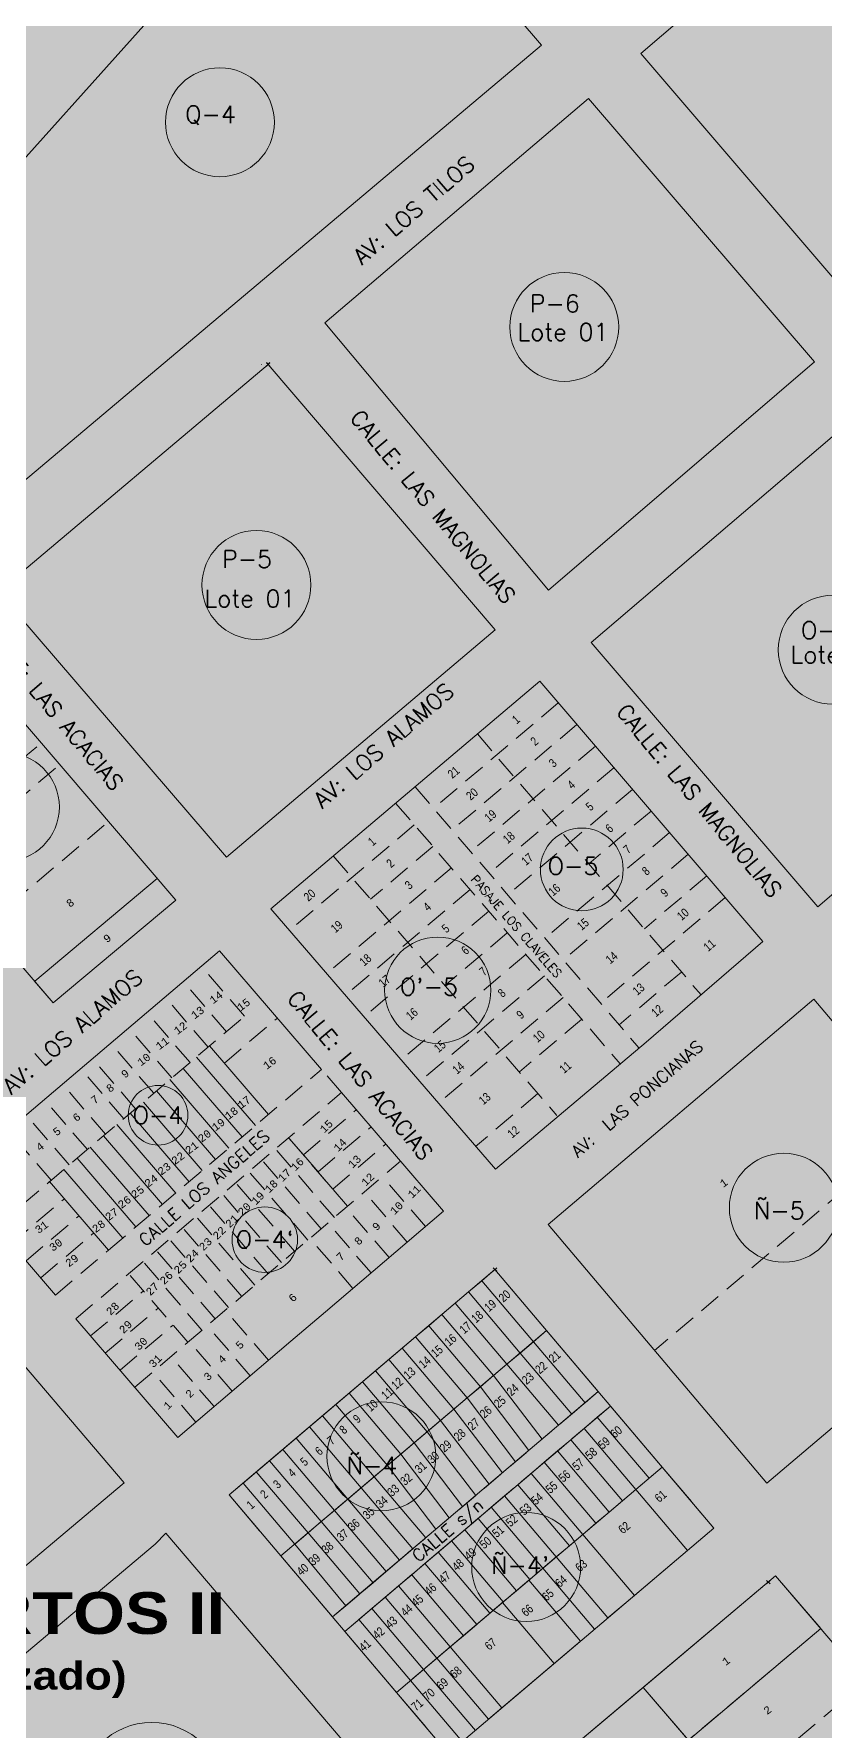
# Model space of a CAD drawing. Header units: millimetres. Extents: x -12449005 to 6504000, y 604360 to 27735491.
# Drawn here: x 711214.7 to 711441.9, y 9108523.6 to 9109011.5 of the extents above; entities that cross this region are included whole.
import ezdxf
from ezdxf.enums import TextEntityAlignment as Align

# ---------------------------------------------------------------- set-up
doc = ezdxf.new("R2010")
doc.units = ezdxf.units.MM
doc.header["$MEASUREMENT"] = 0
doc.header["$PDMODE"] = 3
doc.header["$PDSIZE"] = 0.5
doc.linetypes.add('HIDDEN', pattern=[9.525, 6.35, -3.175])
doc.layers.get('0').update_dxf_attribs({"lineweight": 15})
doc.layers.add('JL - LOTE PRESCRITO', color=190, linetype='Continuous', lineweight=30)
doc.layers.add('JL - LOTES EXCEPTUADO', color=33, linetype='Continuous', lineweight=30)
doc.layers.add('NUEVA ESPERANZA IV', color=191, linetype='Continuous')
doc.styles.add('cota100', font='trebuc.ttf')
doc.styles.add('MONOTXT4', font='monotxt4.shx')
doc.styles.add('ROMANS', font='romans.shx')
doc.styles.get("Standard").update_dxf_attribs({"font": 'arial.ttf'})
doc.dimstyles.new('COTA _100', dxfattribs={"dimscale": 1.26, "dimtxt": 0.95, "dimasz": 0.04, "dimexe": 0.06, "dimexo": 0.1, "dimgap": 0.04, "dimtad": 0, "dimzin": 1, "dimdsep": 46, "dimtxsty": 'cota100', "dimblk": 'ARCHTICK', "dimcen": 0.09, "dimdle": 0.06, "dimse1": 1, "dimse2": 1, "dimsd1": 1, "dimsd2": 1, "dimclrd": 256, "dimclre": 178, "dimclrt": 7, "dimaunit": 1, "dimadec": 3, "dimazin": 0, "dimtfac": 1, "dimtmove": 2, "dimatfit": 2, "dimldrblk": 'ARCHTICK', "dimfxl": 1, "dimarcsym": 0})

# ---------------------------------------------------------------- blocks, each defined once
blk = doc.blocks.new('*D43')
at = {"layer": 'DEFPOINTS', "color": 0, "ltscale": 0.3, "transparency": 16777216}
for p in [(712082.84, 9107519.41), (712108.06, 9107499.31), (712109.03, 9107500.52)]:
    blk.add_point(p, dxfattribs=at)
at = {"layer": 'JL - LOTE PRESCRITO', "color": 7, "ltscale": 0.3, "transparency": 16777216, "insert": (-3285965.38, 20561939.47), "char_height": 1.425, "attachment_point": 5, "rotation": 321.4404, "style": 'cota100'}
blk.add_mtext('32.25', dxfattribs=at)
blk = doc.blocks.new('_ARCHTICK')
at = {"color": 0, "linetype": 'ByBlock', "const_width": 0.15}
blk.add_lwpolyline([(-0.5, -0.5), (0.5, 0.5)], dxfattribs=at)
blk = doc.blocks.new('*D45')
at = {"layer": 'DEFPOINTS', "color": 0, "ltscale": 0.3, "transparency": 16777216}
for p in [(712087.19, 9107441.08), (712113.41, 9107423.07), (712114.24, 9107424.27)]:
    blk.add_point(p, dxfattribs=at)
at = {"layer": 'JL - LOTE PRESCRITO', "color": 7, "ltscale": 0.3, "transparency": 16777216, "insert": (-12449002.32, 27735488.48), "char_height": 1.425, "attachment_point": 5, "rotation": 325.5131, "style": 'cota100'}
blk.add_mtext('31.81', dxfattribs=at)
blk = doc.blocks.new('*D46')
at = {"layer": 'DEFPOINTS', "color": 0, "ltscale": 0.3, "transparency": 16777216}
for p in [(712060.7, 9107460.09, 0), (712086.54, 9107440.17), (712087.27, 9107441.21)]:
    blk.add_point(p, dxfattribs=at)
at = {"layer": 'JL - LOTE PRESCRITO', "color": 7, "ltscale": 0.3, "transparency": 16777216, "insert": (-2185624.74, 20773017.13), "char_height": 1.425, "attachment_point": 5, "rotation": 324.599, "style": 'cota100'}
blk.add_mtext('32.60', dxfattribs=at)
blk = doc.blocks.new('*D48')
at = {"layer": 'DEFPOINTS', "color": 0, "ltscale": 0.3, "transparency": 16777216}
for p in [(712087.24, 9107441.12), (712113.53, 9107422.98), (712114.38, 9107424.21)]:
    blk.add_point(p, dxfattribs=at)
at = {"layer": 'JL - LOTE PRESCRITO', "color": 7, "ltscale": 0.3, "transparency": 16777216, "insert": (-11189611.25, 26932542.48), "char_height": 1.425, "attachment_point": 5, "rotation": 325.4003, "style": 'cota100'}
blk.add_mtext('31.95', dxfattribs=at)
blk = doc.blocks.new('*D51')
at = {"layer": 'DEFPOINTS', "color": 0, "ltscale": 0.3, "transparency": 16777216}
for p in [(711798.11, 9107297.2, 0), (638644.95, 8884680.95), (638646.1, 8884680.58, 0)]:
    blk.add_point(p, dxfattribs=at)
at = {"layer": 'JL - LOTE PRESCRITO', "color": 7, "ltscale": 0.3, "transparency": 16777216, "insert": (1552507.84, 18611954.35), "char_height": 1.425, "attachment_point": 5, "rotation": 71.8094, "style": 'cota100'}
blk.add_mtext('234327.50', dxfattribs=at)
blk = doc.blocks.new('*D54')
at = {"layer": 'DEFPOINTS', "color": 0, "ltscale": 0.3, "transparency": 16777216}
for p in [(711942.33, 9107278.53, 0), (711968.16, 9107261.81, 0), (711968.93, 9107263)]:
    blk.add_point(p, dxfattribs=at)
at = {"layer": 'JL - LOTE PRESCRITO', "color": 7, "ltscale": 0.3, "transparency": 16777216, "insert": (-9446297.88, 15652898.35), "char_height": 1.425, "attachment_point": 5, "rotation": 327.0777, "style": 'cota100'}
blk.add_mtext('30.77', dxfattribs=at)
blk = doc.blocks.new('*D55')
at = {"layer": 'DEFPOINTS', "color": 0, "ltscale": 0.3, "transparency": 16777216}
for p in [(711946.72, 9107290.72, 0), (711972.26, 9107273.88, 0), (711972.94, 9107274.92)]:
    blk.add_point(p, dxfattribs=at)
at = {"layer": 'JL - LOTE PRESCRITO', "color": 7, "ltscale": 0.3, "transparency": 16777216, "insert": (-2514595.34, 20816706.74), "char_height": 1.425, "attachment_point": 5, "rotation": 326.6096, "style": 'cota100'}
blk.add_mtext('30.59', dxfattribs=at)
blk = doc.blocks.new('*D295')
at = {"layer": 'DEFPOINTS', "color": 0, "ltscale": 0.3, "transparency": 16777216}
for p in [(712101.49, 9107527.55, 0), (712107.08, 9107523.29, 0), (712108.02, 9107524.53)]:
    blk.add_point(p, dxfattribs=at)
at = {"layer": 'JL - LOTES EXCEPTUADO', "color": 7, "ltscale": 0.3, "transparency": 16777216, "insert": (-4155879.58, 22512034.24), "char_height": 1.425, "attachment_point": 5, "rotation": 322.6682, "style": 'cota100'}
blk.add_mtext('7.03', dxfattribs=at)
blk = doc.blocks.new('*D317')
at = {"layer": 'DEFPOINTS', "color": 0, "ltscale": 0.3, "transparency": 16777216}
for p in [(712111.35, 9107509.88), (712112.1, 9107510.92), (712138.95, 9107491.47)]:
    blk.add_point(p, dxfattribs=at)
at = {"layer": 'JL - LOTES EXCEPTUADO', "color": 7, "ltscale": 0.3, "transparency": 16777216, "insert": (-2103789.23, 20760500.07), "char_height": 1.425, "attachment_point": 5, "rotation": 324.0814, "style": 'cota100'}
blk.add_mtext('33.15', dxfattribs=at)
blk = doc.blocks.new('*D324')
at = {"layer": 'DEFPOINTS', "color": 0, "ltscale": 0.3, "transparency": 16777216}
for p in [(712110.31, 9107505.46), (712136.05, 9107484.76), (712136.86, 9107485.85)]:
    blk.add_point(p, dxfattribs=at)
at = {"layer": 'JL - LOTES EXCEPTUADO', "color": 7, "ltscale": 0.3, "transparency": 16777216, "insert": (-6163033.89, 23825474.33), "char_height": 1.425, "attachment_point": 5, "rotation": 323.5501, "style": 'cota100'}
blk.add_mtext('33.00', dxfattribs=at)
blk = doc.blocks.new('*D461')
at = {"layer": 'DEFPOINTS', "color": 0, "ltscale": 0.3, "transparency": 16777216}
for p in [(711831.47, 9107446.26, 0), (711835.62, 9107443.66, 0), (711836.13, 9107444.47)]:
    blk.add_point(p, dxfattribs=at)
at = {"layer": 'JL - LOTES EXCEPTUADO', "color": 7, "ltscale": 0.3, "transparency": 16777216, "insert": (-2767481.23, 20887938.53), "char_height": 1.425, "attachment_point": 5, "rotation": 327.9203, "style": 'cota100'}
blk.add_mtext('4.90', dxfattribs=at)
blk = doc.blocks.new('*D277')
at = {"layer": 'DEFPOINTS', "color": 0, "ltscale": 0.3, "transparency": 16777216}
for p in [(5920851.92, 23470790.36), (5920853.1, 23470789.93, 0), (712025.22, 9107418.43, 0)]:
    blk.add_point(p, dxfattribs=at)
at = {"layer": 'JL - LOTES EXCEPTUADO', "color": 7, "ltscale": 0.3, "transparency": 16777216, "insert": (-3004046.3, 604365.52), "char_height": 1.425, "attachment_point": 5, "rotation": 70.067, "style": 'cota100'}
blk.add_mtext('15278688.71', dxfattribs=at)

msp = doc.modelspace()

# ---------------------------------------------------------------- hatches: boundary and pattern name
at = {"transparency": 33554470}
h = msp.add_hatch(color=86, dxfattribs=at)
h.dxf.hatch_style = 1
h.paths.add_polyline_path([(711450.7, 9108921.381), (711781.778, 9109203.971), (711418.183, 9109398.161), (710823.757, 9109287.221), (710769.44, 9109290.567), (710494.877, 9108218.304), (710905.887, 9107893.734), (711206.969, 9108135.118), (711284.972, 9107993.756), (711468.157, 9108148.755), (711566.549, 9108226.47), (711483.951, 9108324.487), (711668.189, 9108475.846), (711715.602, 9108420.347), (711809.581, 9108494.243), (711758.747, 9108553.852), (711763.037, 9108557.493)])

# ---------------------------------------------------------------- linework, layer by layer
at = {"color": 7, "linetype": 'HIDDEN', "lineweight": 15}
for p, q in [((711365.491, 9108819.096), (711329.624, 9108788.721)), ((711370.828, 9108812.87), (711334.961, 9108782.496)), ((711181.576, 9108777.715), (711216.708, 9108807.51)), ((711376.165, 9108806.645), (711340.298, 9108776.27)), ((711342.221, 9108810.135), (711406.557, 9108735.081)), ((711186.921, 9108771.497), (711222.046, 9108801.286)), ((711381.502, 9108800.419), (711345.634, 9108770.044)), ((711324.287, 9108794.947), (711388.669, 9108719.84)), ((711386.838, 9108794.193), (711350.971, 9108763.818)), ((711318.706, 9108790.22), (711383.331, 9108715.197)), ((711392.175, 9108787.967), (711374.242, 9108772.78)), ((711200.89, 9108755.245), (711236.082, 9108784.918)), ((711324.058, 9108784.007), (711288.19, 9108753.632)), ((711397.512, 9108781.741), (711361.645, 9108751.366)), ((711329.41, 9108777.794), (711311.476, 9108762.607)), ((711300.772, 9108775.033), (711365.114, 9108700.337)), ((711402.849, 9108775.516), (711366.982, 9108745.141)), ((711334.762, 9108771.581), (711298.894, 9108741.206)), ((711408.186, 9108769.29), (711390.252, 9108754.102)), ((711340.113, 9108765.368), (711304.246, 9108734.993)), ((711413.522, 9108763.064), (711377.655, 9108732.689)), ((711345.465, 9108759.155), (711309.598, 9108728.78)), ((711350.817, 9108752.942), (711332.883, 9108737.754)), ((711275.227, 9108728.911), (711262.836, 9108743.315)), ((711356.169, 9108746.729), (711320.301, 9108716.354)), ((711270.002, 9108724.481), (711257.611, 9108738.885)), ((711361.521, 9108740.516), (711325.653, 9108710.141)), ((711400.926, 9108741.651), (711382.992, 9108726.463)), ((711400.926, 9108741.651), (711382.992, 9108726.463)), ((711264.777, 9108720.051), (711252.386, 9108734.455)), ((711366.873, 9108734.303), (711331.005, 9108703.928)), ((711203.908, 9108668.446), (711275.227, 9108728.911)), ((711259.552, 9108715.621), (711247.161, 9108730.025)), ((711269.436, 9108715.479), (711284.692, 9108728.413)), ((711372.225, 9108728.09), (711354.291, 9108712.902)), ((711254.327, 9108711.191), (711241.936, 9108725.595)), ((711249.102, 9108706.761), (711236.711, 9108721.165)), ((711240.483, 9108699.454), (711228.092, 9108713.858)), ((711243.877, 9108702.332), (711231.486, 9108716.736)), ((711236.12, 9108661.669), (711297.409, 9108713.63)), ((711303.148, 9108706.959), (711297.409, 9108713.63)), ((711235.258, 9108695.024), (711222.866, 9108709.428)), ((711235.258, 9108695.024), (711222.866, 9108709.428)), ((711230.032, 9108690.594), (711217.641, 9108704.998)), ((711226.71, 9108641.892), (711303.148, 9108706.959)), ((711359.643, 9108706.689), (711341.709, 9108691.501)), ((711224.807, 9108686.164), (711212.416, 9108700.568)), ((711292.156, 9108689.068), (711307.386, 9108702.032)), ((711219.582, 9108681.734), (711207.191, 9108696.138)), ((711292.156, 9108689.068), (711287.918, 9108693.994)), ((711304.874, 9108674.285), (711287.918, 9108693.994)), ((711296.395, 9108684.14), (711311.625, 9108697.105)), ((711469.616, 9108697.613), (711393.203, 9108632.8)), ((711301.066, 9108671.044), (711284.111, 9108690.753)), ((711296.395, 9108684.14), (711292.156, 9108689.068)), ((711300.634, 9108679.213), (711315.864, 9108692.177)), ((711320.103, 9108687.249), (711315.864, 9108692.177)), ((711243.686, 9108622.2), (711320.103, 9108687.249)), ((711293.451, 9108664.562), (711276.496, 9108684.271)), ((711297.259, 9108667.803), (711280.303, 9108687.512)), ((711300.634, 9108679.213), (711296.395, 9108684.14)), ((711203.908, 9108668.446), (711219.164, 9108681.38)), ((711289.644, 9108661.321), (711272.689, 9108681.03)), ((711304.874, 9108674.285), (711300.634, 9108679.213)), ((711327.278, 9108668.405), (711314.887, 9108682.809)), ((711208.147, 9108663.518), (711223.403, 9108676.452)), ((711282.029, 9108654.839), (711265.074, 9108674.548)), ((711285.836, 9108658.08), (711268.881, 9108677.789)), ((711322.062, 9108663.965), (711309.671, 9108678.369)), ((711212.386, 9108658.59), (711227.642, 9108671.524)), ((711278.222, 9108651.598), (711261.266, 9108671.307)), ((711311.629, 9108655.085), (711299.239, 9108669.488)), ((711316.846, 9108659.525), (711304.455, 9108673.929)), ((711216.625, 9108653.662), (711231.881, 9108666.596)), ((711270.607, 9108645.116), (711253.651, 9108664.825)), ((711274.414, 9108648.357), (711257.459, 9108668.066)), ((711306.413, 9108650.645), (711294.022, 9108665.048)), ((711220.855, 9108648.726), (711236.12, 9108661.669)), ((711266.799, 9108641.875), (711249.844, 9108661.584)), ((711258.895, 9108635.146), (711241.94, 9108654.856)), ((711262.992, 9108638.634), (711246.037, 9108658.343)), ((711347.264, 9108656.077), (711347.264, 9108656.077)), ((711230.94, 9108636.957), (711246.179, 9108649.928)), ((711235.18, 9108632.029), (711250.418, 9108645.001)), ((711239.419, 9108627.101), (711254.657, 9108640.073)), ((711276.891, 9108625.514), (711264.5, 9108639.917)), ((711282.107, 9108629.954), (711269.716, 9108644.357)), ((711271.675, 9108621.073), (711259.284, 9108635.477)), ((711266.458, 9108616.633), (711254.067, 9108631.037)), ((711261.242, 9108612.193), (711248.851, 9108626.597)), ((711300.558, 9108556.142), (711376.996, 9108620.977)), ((711304.089, 9108551.973), (711380.527, 9108616.808)), ((711440.983, 9108552.763), (711364.849, 9108488.638)), ((711453.966, 9108537.602), (711377.979, 9108473.551))]:
    msp.add_line(p, q, dxfattribs=at)
at = {"lineweight": 15}
for points in [[(711191.515, 9108865.85), (711360.646, 9109008.265), (711295.322, 9109084.406), (711286.211, 9109076.64), (711295.205, 9109068.611), (711153.469, 9108910.423), (711191.515, 9108865.85)], [(711154.786, 9108808.885), (711189.953, 9108838.71), (711255.455, 9108762.326), (711220.211, 9108732.766), (711154.786, 9108808.885)], [(711255.455, 9108762.326), (711189.953, 9108838.71)], [(711347.389, 9108684.907), (711390.794, 9108721.486), (711424.353, 9108750.429), (711360.154, 9108825.322), (711282.838, 9108759.845), (711347.389, 9108684.907)], [(711154.786, 9108808.885), (711220.211, 9108732.766)], [(711250.117, 9108768.551), (711214.866, 9108738.984)], [(711220.211, 9108732.766), (711255.455, 9108762.326)], [(711255.455, 9108762.326), (711237.833, 9108747.546)], [(711255.455, 9108762.326), (711237.833, 9108747.546)], [(711297.409, 9108713.63), (711268.061, 9108747.744), (711191.518, 9108682.85), (711220.855, 9108648.726)], [(711220.211, 9108732.766), (711214.735, 9108739.136)], [(711282.153, 9108700.696), (711265.197, 9108720.407)], [(711274.525, 9108694.229), (711257.569, 9108713.94)], [(711278.34, 9108697.463), (711261.383, 9108717.173)], [(711270.711, 9108690.995), (711253.755, 9108710.706)], [(711226.722, 9108641.901), (711256.057, 9108607.779), (711288.588, 9108635.471), (711288.588, 9108635.471), (711298.488, 9108643.898), (711332.494, 9108672.846), (711303.148, 9108706.959)], [(711263.082, 9108684.527), (711246.126, 9108704.238)], [(711266.897, 9108687.761), (711249.94, 9108707.472)], [(711259.268, 9108681.294), (711242.312, 9108701.004)], [(711251.639, 9108674.826), (711234.683, 9108694.537)], [(711255.454, 9108678.06), (711238.497, 9108697.77)], [(711247.825, 9108671.592), (711230.869, 9108691.303)], [(711240.196, 9108665.124), (711223.24, 9108684.835)], [(711244.011, 9108668.358), (711227.054, 9108688.069)], [(711236.12, 9108661.669), (711236.12, 9108661.669), (711219.164, 9108681.38)], [(711347.264, 9108656.077), (711343.451, 9108652.843)], [(711347.264, 9108656.077), (711362.13, 9108638.527)], [(711343.451, 9108652.843), (711339.638, 9108649.609)], [(711358.317, 9108635.293), (711343.451, 9108652.843)], [(711335.825, 9108646.374), (711332.012, 9108643.14)], [(711339.638, 9108649.609), (711335.825, 9108646.374), (711350.691, 9108628.824)], [(711358.317, 9108635.293), (711354.504, 9108632.058), (711354.504, 9108632.058), (711339.638, 9108649.609)], [(711332.012, 9108643.14), (711328.199, 9108639.906), (711328.199, 9108639.906), (711343.065, 9108622.356)], [(711332.012, 9108643.14), (711346.878, 9108625.59)], [(711285.692, 9108573.692), (711362.13, 9108638.527)], [(711324.386, 9108636.671), (711320.573, 9108633.437), (711335.438, 9108615.887)], [(711328.199, 9108639.906), (711324.386, 9108636.671), (711324.386, 9108636.671), (711339.252, 9108619.121)], [(711362.13, 9108638.527), (711358.317, 9108635.293)], [(711358.317, 9108635.293), (711373.183, 9108617.742)], [(711362.13, 9108638.527), (711376.996, 9108620.977)], [(711316.76, 9108630.203), (711312.947, 9108626.969), (711312.947, 9108626.969), (711327.812, 9108609.419)], [(711320.573, 9108633.437), (711316.76, 9108630.203), (711331.625, 9108612.653)], [(711354.504, 9108632.058), (711350.691, 9108628.824)], [(711354.504, 9108632.058), (711369.37, 9108614.508)], [(711312.947, 9108626.969), (711309.133, 9108623.734), (711309.133, 9108623.734), (711323.999, 9108606.184)], [(711346.878, 9108625.59), (711343.065, 9108622.356)], [(711350.691, 9108628.824), (711346.878, 9108625.59)], [(711346.878, 9108625.59), (711360.832, 9108607.266)], [(711350.691, 9108628.824), (711365.557, 9108611.274)], [(711300.558, 9108556.142), (711376.996, 9108620.977)], [(711305.32, 9108620.5), (711301.507, 9108617.266), (711301.507, 9108617.266), (711316.373, 9108599.716)], [(711309.133, 9108623.734), (711305.32, 9108620.5), (711305.32, 9108620.5), (711320.186, 9108602.95)], [(711343.065, 9108622.356), (711339.252, 9108619.121)], [(711343.065, 9108622.356), (711357.019, 9108604.032)], [(711301.507, 9108617.266), (711297.694, 9108614.032), (711297.694, 9108614.032), (711312.56, 9108596.481)], [(711380.527, 9108616.808), (711304.089, 9108551.973)], [(711335.438, 9108615.887), (711331.625, 9108612.653)], [(711339.252, 9108619.121), (711335.438, 9108615.887)], [(711335.438, 9108615.887), (711349.392, 9108597.563)], [(711339.252, 9108619.121), (711353.205, 9108600.798)], [(711368.458, 9108613.735), (711372.271, 9108616.969)], [(711372.271, 9108616.969), (711376.084, 9108620.203)], [(711380.527, 9108616.808), (711376.714, 9108613.574)], [(711395.392, 9108599.258), (711380.527, 9108616.808)], [(711293.881, 9108610.797), (711290.068, 9108607.563), (711290.068, 9108607.563), (711304.934, 9108590.013)], [(711297.694, 9108614.032), (711293.881, 9108610.797)], [(711293.881, 9108610.797), (711308.747, 9108593.247)], [(711331.625, 9108612.653), (711327.812, 9108609.419)], [(711331.625, 9108612.653), (711345.579, 9108594.329)], [(711376.714, 9108613.574), (711372.9, 9108610.34)], [(711391.579, 9108596.024), (711376.714, 9108613.574)], [(711290.068, 9108607.563), (711286.255, 9108604.329), (711286.255, 9108604.329), (711301.121, 9108586.779)], [(711323.999, 9108606.184), (711320.186, 9108602.95)], [(711327.812, 9108609.419), (711323.999, 9108606.184)], [(711323.999, 9108606.184), (711337.953, 9108587.861)], [(711327.812, 9108609.419), (711341.766, 9108591.095)], [(711369.087, 9108607.106), (711365.274, 9108603.871)], [(711372.9, 9108610.34), (711369.087, 9108607.106)], [(711383.953, 9108589.555), (711369.087, 9108607.106)], [(711387.766, 9108592.79), (711372.9, 9108610.34)], [(711282.458, 9108601.075), (711278.63, 9108597.861)], [(711286.255, 9108604.329), (711282.458, 9108601.075), (711282.458, 9108601.075), (711297.308, 9108583.544)], [(711320.186, 9108602.95), (711316.373, 9108599.716)], [(711334.14, 9108584.626), (711320.186, 9108602.95)], [(711365.274, 9108603.871), (711361.461, 9108600.637)], [(711380.14, 9108586.321), (711365.274, 9108603.871)], [(711278.63, 9108597.861), (711270.826, 9108591.242)], [(711278.63, 9108597.861), (711274.817, 9108594.627), (711274.817, 9108594.627), (711289.682, 9108577.076)], [(711297.308, 9108583.544), (711293.495, 9108580.31), (711278.584, 9108597.915)], [(711312.56, 9108596.481), (711308.747, 9108593.247)], [(711316.373, 9108599.716), (711312.56, 9108596.481)], [(711312.56, 9108596.481), (711327.426, 9108578.931)], [(711316.373, 9108599.716), (711330.262, 9108581.337)], [(711395.392, 9108599.258), (711318.954, 9108534.423)], [(711357.648, 9108597.403), (711353.835, 9108594.169)], [(711361.461, 9108600.637), (711357.648, 9108597.403)], [(711357.648, 9108597.403), (711372.514, 9108579.853)], [(711361.461, 9108600.637), (711376.327, 9108583.087)], [(711391.579, 9108596.024), (711387.766, 9108592.79)], [(711395.392, 9108599.258), (711391.579, 9108596.024)], [(711410.258, 9108581.708), (711395.392, 9108599.258)], [(711395.392, 9108599.258), (711403.795, 9108589.339)], [(711270.826, 9108591.242), (711279.572, 9108580.917)], [(711308.747, 9108593.247), (711304.934, 9108590.013)], [(711323.613, 9108575.697), (711308.747, 9108593.247)], [(711353.835, 9108594.169), (711350.022, 9108590.934)], [(711353.835, 9108594.169), (711368.701, 9108576.618)], [(711387.766, 9108592.79), (711383.953, 9108589.555)], [(711387.766, 9108592.79), (711402.632, 9108575.24)], [(711301.121, 9108586.779), (711297.308, 9108583.544)], [(711304.934, 9108590.013), (711301.121, 9108586.779)], [(711301.121, 9108586.779), (711315.987, 9108569.229)], [(711304.934, 9108590.013), (711319.8, 9108572.463), (711323.603, 9108575.708)], [(711346.209, 9108587.7), (711342.396, 9108584.466)], [(711350.022, 9108590.934), (711346.209, 9108587.7)], [(711346.209, 9108587.7), (711361.075, 9108570.15)], [(711350.022, 9108590.934), (711364.888, 9108573.384)], [(711380.14, 9108586.321), (711376.327, 9108583.087)], [(711383.953, 9108589.555), (711380.14, 9108586.321)], [(711297.308, 9108583.544), (711293.495, 9108580.31)], [(711308.36, 9108562.759), (711312.206, 9108565.954), (711312.206, 9108565.954), (711297.308, 9108583.544)], [(711342.396, 9108584.466), (711338.583, 9108581.231)], [(711342.396, 9108584.466), (711357.262, 9108566.916)], [(711376.327, 9108583.087), (711372.514, 9108579.853)], [(711293.495, 9108580.31), (711289.682, 9108577.076), (711289.682, 9108577.076)], [(711304.371, 9108559.376), (711289.682, 9108577.076)], [(711293.495, 9108580.31), (711308.36, 9108562.759)], [(711334.77, 9108577.997), (711330.957, 9108574.763)], [(711338.583, 9108581.231), (711334.77, 9108577.997)], [(711334.77, 9108577.997), (711349.636, 9108560.447)], [(711338.583, 9108581.231), (711353.449, 9108563.681)], [(711368.701, 9108576.618), (711364.888, 9108573.384)], [(711372.514, 9108579.853), (711368.701, 9108576.618)], [(711372.514, 9108579.853), (711387.38, 9108562.302)], [(711285.692, 9108573.692), (711300.558, 9108556.142)], [(711330.957, 9108574.763), (711327.144, 9108571.529)], [(711330.957, 9108574.763), (711345.822, 9108557.213)], [(711364.888, 9108573.384), (711361.075, 9108570.15)], [(711364.888, 9108573.384), (711379.754, 9108555.834)], [(711387.38, 9108562.302), (711402.632, 9108575.24)], [(711312.173, 9108565.993), (711315.986, 9108569.228), (711315.986, 9108569.228)], [(711312.206, 9108565.954), (711315.987, 9108569.229), (711315.987, 9108569.229)], [(711323.33, 9108568.294), (711319.517, 9108565.06)], [(711327.144, 9108571.529), (711323.33, 9108568.294)], [(711323.33, 9108568.294), (711338.196, 9108550.744)], [(711327.144, 9108571.529), (711342.009, 9108553.979)], [(711351.722, 9108503.723), (711427.997, 9108567.928), (711492.916, 9108492.119), (711417.366, 9108428.289), (711351.722, 9108503.723)], [(711427.997, 9108567.928), (711351.722, 9108503.723), (711417.366, 9108428.289), (711492.916, 9108492.119), (711427.997, 9108567.928)], [(711357.262, 9108566.916), (711353.449, 9108563.681)], [(711361.075, 9108570.15), (711361.075, 9108570.15), (711357.262, 9108566.916)], [(711361.075, 9108570.15), (711375.941, 9108552.6)], [(711389.898, 9108535.858), (711427.997, 9108567.928), (711440.983, 9108552.763), (711402.908, 9108520.694), (711389.898, 9108535.858)], [(711304.371, 9108559.376), (711308.184, 9108562.61)], [(711319.517, 9108565.06), (711315.704, 9108561.826)], [(711319.517, 9108565.06), (711334.383, 9108547.51)], [(711349.407, 9108560.253), (711357.033, 9108566.722)], [(711353.449, 9108563.681), (711349.636, 9108560.447)], [(711357.033, 9108566.722), (711371.899, 9108549.171)], [(711379.754, 9108555.834), (711387.38, 9108562.302)], [(711300.558, 9108556.142), (711304.371, 9108559.376)], [(711311.891, 9108558.592), (711308.078, 9108555.357)], [(711315.704, 9108561.826), (711311.891, 9108558.592)], [(711311.891, 9108558.592), (711326.757, 9108541.041)], [(711315.704, 9108561.826), (711330.57, 9108544.276)], [(711334.383, 9108547.51), (711349.407, 9108560.253)], [(711334.383, 9108547.51), (711349.407, 9108560.253)], [(711334.383, 9108547.51), (711349.407, 9108560.253)], [(711349.636, 9108560.447), (711345.822, 9108557.213)], [(711349.636, 9108560.447), (711349.204, 9108560.081)], [(711364.273, 9108542.703), (711349.407, 9108560.253)], [(711308.078, 9108555.357), (711322.944, 9108537.807)], [(711342.009, 9108553.979), (711338.196, 9108550.744)], [(711318.954, 9108534.423), (711304.089, 9108551.973)], [(711334.383, 9108547.51), (711330.57, 9108544.276)], [(711338.196, 9108550.744), (711334.383, 9108547.51)], [(711334.383, 9108547.51), (711349.249, 9108529.96)], [(711364.273, 9108542.703), (711371.899, 9108549.171)], [(711330.57, 9108544.276), (711326.757, 9108541.041)], [(711330.57, 9108544.276), (711345.436, 9108526.726)], [(711349.249, 9108529.96), (711364.273, 9108542.703)], [(711349.249, 9108529.96), (711364.273, 9108542.703)], [(711326.757, 9108541.041), (711322.944, 9108537.807)], [(711322.944, 9108537.807), (711337.81, 9108520.257)], [(711326.757, 9108541.041), (711323.69, 9108538.44)], [(711326.757, 9108541.041), (711341.637, 9108523.475)], [(711345.436, 9108526.726), (711360.459, 9108539.469)], [(711333.82, 9108516.873), (711318.954, 9108534.423)], [(711318.954, 9108534.423), (711327.357, 9108524.504)], [(711364.849, 9108488.638), (711351.722, 9108503.723), (711389.898, 9108535.858), (711402.908, 9108520.694), (711364.849, 9108488.638)], [(711454.917, 9108460.08), (711389.898, 9108535.858)], [(711345.436, 9108526.726), (711349.249, 9108529.96)]]:
    msp.add_lwpolyline(points, dxfattribs=at)
for points in [[(711464.534, 9109070.345), (711529.422, 9108994.469), (711454.196, 9108930.01), (711389.241, 9109005.862)], [(711374.183, 9108992.918), (711298.371, 9108928.356), (711362.686, 9108851.458), (711439.174, 9108917.14)], [(711282.027, 9108916.429), (711204.381, 9108851.001), (711270.01, 9108774.73), (711347.366, 9108840.115)], [(711280.13, 9108916.401), (711280.164, 9108916.43), (711280.116, 9108916.418)], [(711282.027, 9108916.429), (711282.061, 9108916.457), (711282.013, 9108916.445)], [(711451.459, 9108901.747), (711516.341, 9108825.575), (711440.106, 9108760.373), (711374.964, 9108836.463)], [(711438.964, 9108733.851), (711501.958, 9108659.482), (711425.52, 9108594.647), (711362.526, 9108669.016)], [(711175.4, 9108671.128), (711240.608, 9108594.733), (711165.28, 9108531.367), (711100.602, 9108607.676), (711172.276, 9108667.982)], [(711347.264, 9108656.077), (711270.826, 9108591.242), (711333.82, 9108516.873), (711410.258, 9108581.708)], [(711252.61, 9108580.235), (711317.818, 9108503.84), (711242.49, 9108440.474), (711177.812, 9108516.783), (711249.486, 9108577.089)]]:
    msp.add_lwpolyline(points, close=True, dxfattribs=at)
for centre, radius in [((711268.151, 9108986.098), 15.667), ((711367.202, 9108927.222), 15.667), ((711278.66, 9108852.988), 15.667), ((711444.442, 9108834.352), 15.667), ((711206.298, 9108789.128), 15.667), ((711372.254, 9108771.164), 11.906), ((711330.811, 9108736.421), 15.282), ((711250.357, 9108700.454), 8.567), ((711430.357, 9108673.834), 15.667), ((711281.054, 9108664.663), 9.424), ((711314.598, 9108602.345), 15.667), ((711356.244, 9108570.501), 15.667), ((711248.539, 9108505.171), 20.629)]:
    msp.add_circle(centre, radius, dxfattribs=at)
for p in [(711282.027, 9108916.429), (711282.03, 9108916.443), (711347.264, 9108656.077), (711425.888, 9108566.153), (711425.888, 9108566.153)]:
    msp.add_point(p, dxfattribs=at)

# ---------------------------------------------------------------- texts
at = {"color": 7, "lineweight": 15, "style": 'ROMANS'}
for s, p in [('Q-4', (711265.444, 9108985.864)), ('P-6', (711364.495, 9108931.466)), ('Lote 01', (711366.821, 9108923.255)), ('P-5', (711275.953, 9108857.94)), ('Lote 01', (711276.786, 9108846.583)), ('O-6', (711442.567, 9108837.479)), ('Lote 01', (711445.396, 9108830.452)), ('O-5', (711369.695, 9108769.66)), ("O'-5", (711328.252, 9108734.916)), ('O-4', (711250.329, 9108697.976)), ('Ñ-5', (711429.049, 9108670.542)), ('O-4`', (711281.064, 9108662.248)), ('Ñ-4', (711311.89, 9108597.188)), ("Ñ-4'", (711354.495, 9108568.494))]:
    msp.add_text(s, height=5, dxfattribs=at).set_placement(p, align=Align.CENTER)
at = {"color": 7, "lineweight": 15}
for s, height, rotation, style, p in [('AV: LOS TILOS   ', 4.62, 40.97843, 'ROMANS', (711308.997, 9108944.81)), ('CALLE: LAS MAGNOLIAS', 4.55, 309.76991, 'ROMANS', (711305.309, 9108900.951)), ('CALLE: LAS ACACIAS', 4.55, 309.76991, 'ROMANS', (711198.239, 9108840.287)), ('AV: LOS ALAMOS  ', 4.62, 40.97843, 'ROMANS', (711297.639, 9108788.501)), ('CALLE: LAS MAGNOLIAS', 4.55, 309.76991, 'ROMANS', (711381.918, 9108816.389)), ('AV: LOS ALAMOS  ', 4.62, 40.97843, 'ROMANS', (711208.112, 9108706.173)), ('14', 2.2, 36.73441, 'MONOTXT4', (711266.17, 9108732.334)), ('15', 2.2, 36.73441, 'MONOTXT4', (711274.081, 9108730.262)), ('CALLE: LAS ACACIAS', 4.55, 309.76991, 'ROMANS', (711287.229, 9108733.909)), ('13', 2.2, 36.73441, 'MONOTXT4', (711260.855, 9108727.981)), ('12', 2.2, 36.73441, 'MONOTXT4', (711255.923, 9108723.504)), ('10', 2.2, 36.73441, 'MONOTXT4', (711245.407, 9108714.467)), ('11', 2.2, 36.73441, 'MONOTXT4', (711250.701, 9108719.125)), ('AV:  LAS PONCIANAS ', 3.5, 40.97843, 'ROMANS', (711371.091, 9108688.096)), ('9', 2.2, 36.73441, 'MONOTXT4', (711240.776, 9108710.952)), ('16', 2.2, 36.73441, 'MONOTXT4', (711281.596, 9108713.477)), ('8', 2.2, 36.73441, 'MONOTXT4', (711236.458, 9108706.849)), ('7', 2.2, 36.73441, 'MONOTXT4', (711232.068, 9108703.513)), ('17', 2.2, 36.73441, 'MONOTXT4', (711274.239, 9108702.183)), ('6', 2.2, 36.73441, 'MONOTXT4', (711226.812, 9108698.432)), ('19', 2.2, 36.73441, 'MONOTXT4', (711266.836, 9108695.749)), ('18', 2.2, 36.73441, 'MONOTXT4', (711270.591, 9108699.032)), ('15', 2.2, 44.44689, 'MONOTXT4', (711298.16, 9108695.152)), ('5', 2.2, 36.73441, 'MONOTXT4', (711221.129, 9108694.342)), ('CALLE LOS ANGELES', 3.5, 40.97843, 'ROMANS', (711246.72, 9108662.542)), ('20', 2.2, 36.73441, 'MONOTXT4', (711262.851, 9108692.477)), ('14', 2.2, 44.44689, 'MONOTXT4', (711302.1, 9108689.774)), ('4', 2.2, 36.73441, 'MONOTXT4', (711216.294, 9108689.957)), ('22', 2.2, 36.73441, 'MONOTXT4', (711255.214, 9108686.089)), ('21', 2.2, 36.73441, 'MONOTXT4', (711259.168, 9108689.11)), ('13', 2.2, 44.44689, 'MONOTXT4', (711306.275, 9108685.002)), ('23', 2.2, 36.73441, 'MONOTXT4', (711251.26, 9108683.031)), ('17', 2.2, 44.44689, 'MONOTXT4', (711286.138, 9108681.114)), ('16', 2.2, 44.44689, 'MONOTXT4', (711289.811, 9108684.236)), ('25', 2.2, 36.73441, 'MONOTXT4', (711243.602, 9108676.379)), ('24', 2.2, 36.73441, 'MONOTXT4', (711247.497, 9108679.6)), ('18', 2.2, 44.44689, 'MONOTXT4', (711282.318, 9108677.907)), ('12', 2.2, 44.44689, 'MONOTXT4', (711310.087, 9108679.86)), ('11', 2.2, 44.44689, 'MONOTXT4', (711323.445, 9108676.377)), ('26', 2.2, 36.73441, 'MONOTXT4', (711239.828, 9108673.472)), ('20', 2.2, 44.44689, 'MONOTXT4', (711274.582, 9108671.347)), ('19', 2.2, 44.44689, 'MONOTXT4', (711278.474, 9108674.471)), ('10', 2.2, 44.44689, 'MONOTXT4', (711318.37, 9108671.64)), ('31', 2.2, 36.73441, 'MONOTXT4', (711215.979, 9108666.252)), ('28', 2.2, 36.73441, 'MONOTXT4', (711232.397, 9108666.493)), ('27', 2.2, 36.73441, 'MONOTXT4', (711236.162, 9108669.969)), ('21', 2.2, 44.44689, 'MONOTXT4', (711270.991, 9108667.903)), ('9', 2.2, 44.44689, 'MONOTXT4', (711313.252, 9108667.055)), ('30', 2.2, 36.73441, 'MONOTXT4', (711220.071, 9108661.137)), ('23', 2.2, 44.44689, 'MONOTXT4', (711263.396, 9108661.272)), ('22', 2.2, 44.44689, 'MONOTXT4', (711267.363, 9108664.465)), ('8', 2.2, 44.44689, 'MONOTXT4', (711308.073, 9108662.868)), ('29', 2.2, 36.73441, 'MONOTXT4', (711224.7, 9108656.648)), ('24', 2.2, 44.44689, 'MONOTXT4', (711259.616, 9108657.917)), ('7', 2.2, 44.44689, 'MONOTXT4', (711302.944, 9108658.378)), ('26', 2.2, 44.44689, 'MONOTXT4', (711252.141, 9108651.548)), ('25', 2.2, 44.44689, 'MONOTXT4', (711256.164, 9108654.633)), ('27', 2.2, 44.44689, 'MONOTXT4', (711248.129, 9108648.36)), ('28', 2.2, 44.44689, 'MONOTXT4', (711236.699, 9108642.709)), ('6', 2.2, 44.44689, 'MONOTXT4', (711289.17, 9108646.52)), ('29', 2.2, 44.44689, 'MONOTXT4', (711240.426, 9108637.446)), ('30', 2.2, 44.44689, 'MONOTXT4', (711244.853, 9108632.618)), ('5', 2.2, 44.44689, 'MONOTXT4', (711273.921, 9108632.956)), ('31', 2.2, 44.44689, 'MONOTXT4', (711248.988, 9108627.641)), ('4', 2.2, 44.44689, 'MONOTXT4', (711268.847, 9108628.85)), ('3', 2.2, 44.44689, 'MONOTXT4', (711264.753, 9108623.889)), ('2', 2.2, 44.44689, 'MONOTXT4', (711259.533, 9108618.933)), ('CALLE s/n', 3.5, 40.20247, 'ROMANS', (711325.234, 9108571.685))]:
    msp.add_text(s, height=height, rotation=rotation, dxfattribs=dict(at, style=style)).set_placement(p)
at = {"color": 7, "lineweight": 15, "extrusion": (0.002921, 0.002479, 0.999993), "width": 0.8}
for s, p in [('1', (711350.256, 9108781.156, 24661.874)), ('2', (711355.556, 9108774.898, 24661.874)), ('3', (711360.855, 9108768.641, 24661.874)), ('21', (711332.323, 9108765.969, 24661.784)), ('4', (711366.154, 9108762.383, 24661.874)), ('20', (711337.622, 9108759.711, 24661.784)), ('19', (711342.922, 9108753.454, 24661.784)), ('5', (711371.454, 9108756.126, 24661.874)), ('18', (711348.221, 9108747.196, 24661.784)), ('6', (711377.088, 9108749.855, 24661.875)), ('1', (711308.808, 9108746.055, 24661.666)), ('7', (711382.277, 9108743.801, 24661.875)), ('2', (711314.107, 9108739.797, 24661.666)), ('17', (711353.52, 9108740.939, 24661.784)), ('8', (711387.614, 9108737.575, 24661.875)), ('3', (711319.407, 9108733.54, 24661.666)), ('16', (711361.306, 9108732.157, 24661.785)), ('20', (711290.898, 9108730.629, 24661.575)), ('9', (711392.951, 9108731.349, 24661.875)), ('4', (711324.706, 9108727.282, 24661.666)), ('15', (711369.531, 9108722.261, 24661.784)), ('10', (711398.288, 9108725.124, 24661.875)), ('19', (711298.699, 9108721.572, 24661.576)), ('5', (711330.005, 9108721.025, 24661.666)), ('6', (711335.64, 9108714.754, 24661.667)), ('14', (711377.78, 9108712.637, 24661.785)), ('11', (711405.924, 9108716.216, 24661.876)), ('18', (711306.953, 9108711.989, 24661.576)), ('7', (711340.829, 9108708.7, 24661.667)), ('17', (711312.463, 9108705.91, 24661.577)), ('13', (711385.541, 9108703.584, 24661.785)), ('8', (711346.166, 9108702.474, 24661.667)), ('16', (711320.323, 9108696.468, 24661.577)), ('9', (711351.503, 9108696.248, 24661.667)), ('12', (711390.878, 9108697.358, 24661.785)), ('10', (711356.839, 9108690.022, 24661.667)), ('15', (711328.361, 9108687.137, 24661.577)), ('14', (711333.698, 9108680.911, 24661.577)), ('11', (711364.475, 9108681.114, 24661.667)), ('13', (711341.263, 9108672.101, 24661.577)), ('12', (711349.525, 9108662.509, 24661.578))]:
    msp.add_text(s, height=2.5, rotation=40.53533, dxfattribs=at).set_placement(p, align=Align.MIDDLE_CENTER)
at = {"color": 7, "lineweight": 15}
for s, height, rotation, style, p in [('PASAJE LOS CLAVELES', 2.5, 310.97843, 'ROMANS', (711352.489, 9108753.978)), ('1', 2.2, 36.73441, 'MONOTXT4', (711413.715, 9108680.124))]:
    msp.add_text(s, height=height, rotation=rotation, dxfattribs=dict(at, style=style)).set_placement(p, align=Align.CENTER)
at = {"color": 7, "lineweight": 15, "extrusion": (0.002921, 0.002479, 0.999993), "style": 'MONOTXT4'}
for s, p in [('8', (711221.946, 9108726.941, 24661.281)), ('9', (711232.592, 9108716.755, 24661.251))]:
    msp.add_text(s, height=2.2, rotation=36.73441, dxfattribs=at).set_placement(p)
at = {"color": 7, "lineweight": 15, "extrusion": (0.002921, 0.002479, 0.999993), "width": 0.8}
for s, p in [('20 ', (711346.63, 9108613.361, 24661.358)), ('19', (711342.495, 9108610.612, 24661.339)), ('17', (711335.366, 9108604.251, 24661.301)), ('18', (711338.747, 9108607.38, 24661.32)), ('16', (711331.069, 9108600.714, 24661.281)), ('14', (711323.642, 9108594.315, 24661.243)), ('15', (711327.159, 9108597.471, 24661.262)), ('21', (711361.866, 9108596.644, 24372.561)), ('13', (711319.275, 9108591.182, 24661.235)), ('23', (711353.327, 9108589.685, 24661.327)), ('22', (711357.626, 9108593.154, 24494.978)), ('11', (711312.832, 9108585.353, 24661.199)), ('12', (711315.719, 9108588.219, 24661.219)), ('24', (711348.935, 9108586.4, 24661.302)), ('10', (711308.447, 9108581.869, 24661.167)), ('26', (711341.211, 9108580.005, 24661.366)), ('25', (711345.262, 9108582.915, 24661.287)), ('8', (711300.796, 9108575.401, 24661.232)), ('9', (711304.722, 9108578.54, 24661.157)), ('27', (711337.731, 9108576.525, 24661.35)), ('60', (711378.712, 9108574.269, 24661.465)), ('7', (711297.295, 9108572.303, 24661.125)), ('29', (711329.657, 9108570.196, 24661.202)), ('28', (711333.709, 9108573.432, 24661.328)), ('59', (711375.225, 9108571.077, 24661.445)), ('5', (711289.543, 9108566.21, 24661.087)), ('6', (711293.797, 9108569.269, 24661.107)), ('30', (711326.107, 9108566.936, 24661.289)), ('57', (711367.792, 9108564.903, 24661.408)), ('58', (711371.523, 9108568.065, 24661.429)), ('4', (711285.993, 9108563.011, 24661.069)), ('32', (711318.331, 9108560.643, 24661.251)), ('31', (711322.484, 9108564.088, 24661.166)), ('56', (711363.85, 9108561.559, 24661.387)), ('2', (711278.036, 9108556.844, 24661.023)), ('3', (711281.757, 9108559.728, 24661.048)), ('33', (711314.587, 9108557.47, 24661.237)), ('54', (711355.972, 9108555.032, 24661.349)), ('55', (711360.123, 9108558.33, 24661.368)), ('61', (711391.496, 9108555.757, 24661.451)), ('1', (711274.13, 9108553.795, 24661.011)), ('35', (711307.504, 9108550.9, 24661.2)), ('34', (711311.311, 9108554.094, 24661.218)), ('53', (711352.65, 9108552.045, 24661.331)), ('37', (711300.018, 9108544.546, 24661.052)), ('36', (711303.234, 9108547.524, 24661.174)), ('51', (711344.744, 9108545.661, 24661.291)), ('52', (711348.658, 9108548.731, 24661.303)), ('62', (711381.026, 9108546.729, 24661.399)), ('38', (711295.674, 9108540.978, 24661.136)), ('50', (711341.118, 9108542.382, 24661.271)), ('39', (711293.103, 9108538.589, 24250.848)), ('48', (711333.208, 9108536.033, 24661.235)), ('49', (711336.765, 9108539.213, 24661.253)), ('63', (711368.642, 9108535.805, 24661.334)), ('40', (711288.513, 9108534.667, 24661.105)), ('47', (711329.398, 9108532.486, 24661.208)), ('64', (711362.842, 9108531.299, 24661.305)), ('45', (711321.527, 9108525.76, 24661.169)), ('46', (711325.303, 9108529.038, 24661.189)), ('65', (711359.069, 9108527.391, 24661.286)), ('44', (711317.793, 9108522.433, 24880.401)), ('66', (711353.134, 9108522.931, 24661.258)), ('42', (711310.383, 9108516.412, 24661.117)), ('43', (711314.047, 9108519.51, 24661.137)), ('41', (711306.461, 9108512.867, 24660.993)), ('67', (711342.607, 9108513.235, 24661.203)), ('69', (711328.699, 9108501.792, 24661.032)), ('68', (711332.589, 9108505.132, 24661.15)), ('70', (711324.859, 9108498.784, 24661.013)), ('71', (711321.481, 9108495.761, 24661.099))]:
    msp.add_text(s, height=2.5, rotation=40.53533, dxfattribs=at).set_placement(p)
at = {"color": 7, "lineweight": 15, "extrusion": (0.002898, 0.002506, 0.999993), "style": 'MONOTXT4'}
msp.add_text('1', height=2.2, rotation=44.44647, dxfattribs=at).set_placement((711250.183, 9108581.804, 24888.289))
msp.add_text('1', height=2.2, rotation=44.44647, dxfattribs=at).set_placement((711250.183, 9108581.804, 24888.289))
at = {"color": 7, "lineweight": 15, "extrusion": (0.003294, 0.001956, 0.999993), "style": 'MONOTXT4'}
for s, p in [('1', (711436.865, 9108536.092, 11934.352)), ('2', (711448.791, 9108521.973, 11934.364))]:
    msp.add_text(s, height=2.2, rotation=36.73441, dxfattribs=at).set_placement(p)
at = {"layer": 'NUEVA ESPERANZA IV', "color": 30, "insert": (711082.31, 9108563.253), "char_height": 10, "attachment_point": 1}
msp.add_mtext_dynamic_manual_height_columns('\\pi32.75476;{\\fArial Black|b0|i0|c0|p34;\\H1.2x;\\C86;LOS HUERTOS II\\P\\pi58.09967;\\H0.66667x;(No formalizado)}', width=215.58319, gutter_width=1, heights=[0], dxfattribs=at)

# ---------------------------------------------------------------- dimensions: what is measured, and where the dimension line sits
at = {"layer": 'JL - LOTE PRESCRITO', "ltscale": 0.3}
for base, p1, p2, angle, picture, middle in [((712114.241, 9107424.27, 0), (712087.191, 9107441.081, 0), (712113.414, 9107423.067, 0), 325.51313, '*D45', (-12449002.316, 27735488.482, 0)), ((712114.377, 9107424.206, 0), (712087.238, 9107441.124, 0), (712113.534, 9107422.984, 0), 325.40033, '*D48', (-11189611.254, 26932542.482, 0)), ((711972.944, 9107274.924, 0), (711946.718, 9107290.717, 0), (711972.258, 9107273.883, 0), 326.6096, '*D55', (-2514595.34, 20816706.736, 0)), ((712086.536, 9107440.17, 0), (712060.702, 9107460.094, 0), (712087.275, 9107441.209, 0), 324.59903, '*D46', (-2185624.739, 20773017.13, 0)), ((712109.027, 9107500.525, 0), (712082.837, 9107519.415, 0), (712108.058, 9107499.31, 0), 321.44044, '*D43', (-3285965.379, 20561939.472, 0)), ((638644.95, 8884680.953, 0), (711798.107, 9107297.202, 0), (638646.098, 8884680.575, 0), 251.80943, '*D51', (1552507.844, 18611954.349, 0)), ((711968.927, 9107263.001, 0), (711942.331, 9107278.532, 0), (711968.157, 9107261.811, 0), 327.07769, '*D54', (-9446297.875, 15652898.352, 0))]:
    dim = msp.add_linear_dim(base=base, p1=p1, p2=p2, angle=angle, dimstyle='COTA _100', override={"dimscale": 1.5}, dxfattribs=at)
    dim.commit()
    dim.dimension.update_dxf_attribs({"geometry": picture, "text_midpoint": middle, "dimtype": 161})
at = {"layer": 'JL - LOTES EXCEPTUADO', "ltscale": 0.3}
for base, p1, p2, angle, picture, middle in [((712136.051, 9107484.763, 0), (712110.311, 9107505.458, 0), (712136.855, 9107485.852, 0), 323.55006, '*D324', (-6163033.891, 23825474.328, 0)), ((5920851.924857054, 23470790.356056061, 0.000000005), (712025.222492767, 9107418.427517591, 0.000000004), (5920853.097571281, 23470789.930775229, 0.000000001), 70.066995566, '*D277', (-3004046.296434489, 604365.524695335, 0.000000005)), ((712108.02, 9107524.528, 0), (712101.491, 9107527.553, 0), (712107.078, 9107523.292, 0), 322.66818, '*D295', (-4155879.578, 22512034.24, 0)), ((711836.129, 9107444.468, 0), (711831.472, 9107446.259, 0), (711835.622, 9107443.659, 0), 327.92034, '*D461', (-2767481.229, 20887938.529, 0)), ((712111.351, 9107509.881, 0), (712138.951, 9107491.474, 0), (712112.104, 9107510.921, 0), 144.08136, '*D317', (-2103789.227, 20760500.069, 0))]:
    dim = msp.add_linear_dim(base=base, p1=p1, p2=p2, angle=angle, dimstyle='COTA _100', override={"dimscale": 1.5}, dxfattribs=at)
    dim.commit()
    dim.dimension.update_dxf_attribs({"geometry": picture, "text_midpoint": middle, "dimtype": 161})

doc.saveas('drawing.dxf')
